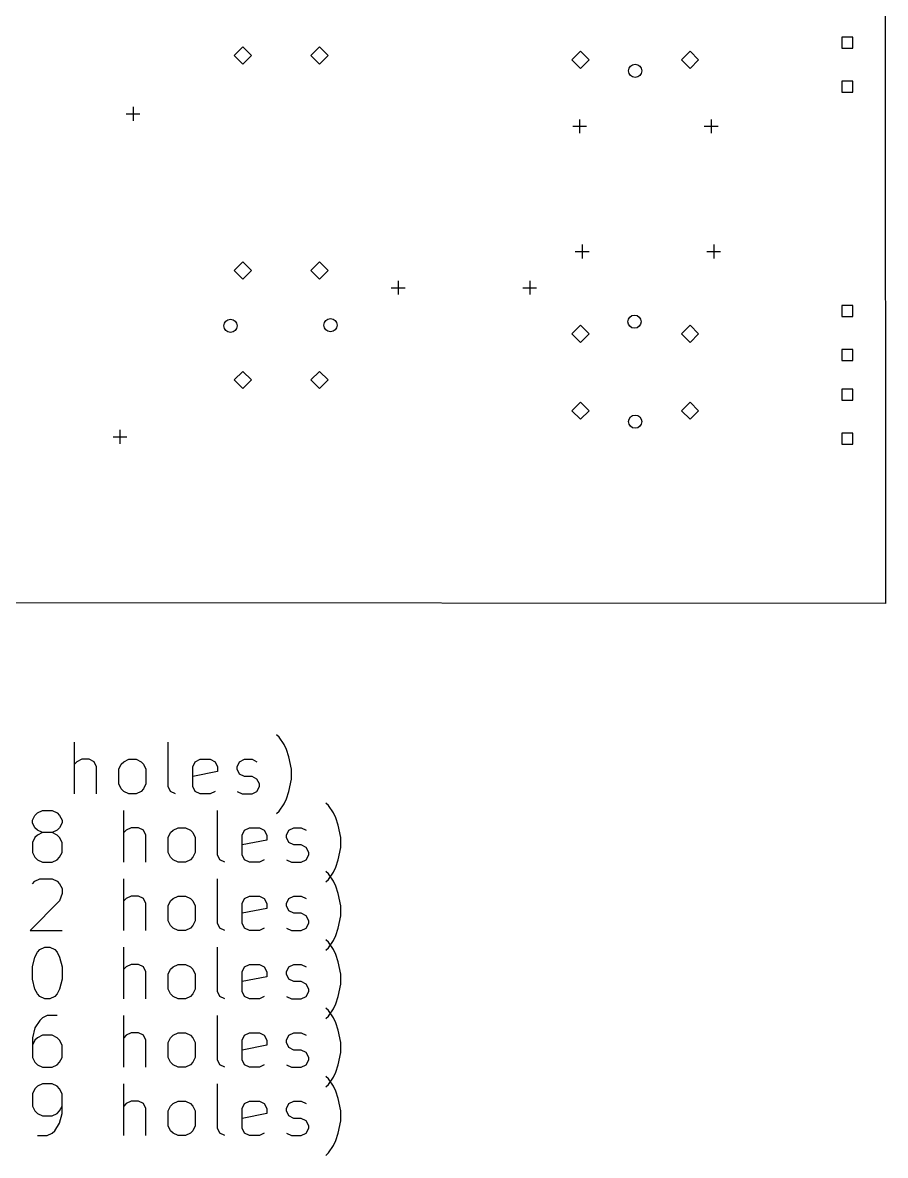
# Model space of a CAD drawing. Extents: x 67 to 169, y -180 to -48.
# Drawn here: x 118.7 to 168.7, y -180.2 to -114.6 of the extents above; entities that cross this region are included whole.
import ezdxf

# ---------------------------------------------------------------- set-up
doc = ezdxf.new("R2010")
doc.units = 0
doc.layers.add('BLACK', color=7, linetype='CONTINUOUS')

msp = doc.modelspace()

# ---------------------------------------------------------------- linework, layer by layer
at = {"layer": 'BLACK', "linetype": 'CONTINUOUS'}
for p, q in [((168.67, -48.1), (168.7, -148.2)), ((166.818, -115.402), (166.182, -115.402)), ((166.182, -115.402), (166.182, -116.038)), ((166.818, -116.038), (166.818, -115.402)), ((131.477, -115.959), (130.977, -116.459)), ((131.977, -116.459), (131.477, -115.959)), ((135.922, -115.959), (135.422, -116.459)), ((136.422, -116.459), (135.922, -115.959)), ((166.182, -116.038), (166.818, -116.038)), ((130.977, -116.459), (131.477, -116.959)), ((131.477, -116.959), (131.977, -116.459)), ((135.422, -116.459), (135.922, -116.959)), ((135.922, -116.959), (136.422, -116.459)), ((151.035, -116.213), (150.535, -116.713)), ((150.535, -116.713), (151.035, -117.213)), ((151.535, -116.713), (151.035, -116.213)), ((151.035, -117.213), (151.535, -116.713)), ((157.385, -116.213), (156.885, -116.713)), ((156.885, -116.713), (157.385, -117.213)), ((157.885, -116.713), (157.385, -116.213)), ((157.385, -117.213), (157.885, -116.713)), ((166.818, -117.942), (166.182, -117.942)), ((166.182, -117.942), (166.182, -118.578)), ((166.818, -118.578), (166.818, -117.942)), ((166.182, -118.578), (166.818, -118.578)), ((124.72, -119.84), (125.52, -119.84)), ((125.12, -119.44), (125.12, -120.24)), ((150.59, -120.56), (151.39, -120.56)), ((150.99, -120.16), (150.99, -120.96)), ((158.21, -120.56), (159.01, -120.56)), ((158.61, -120.16), (158.61, -120.96)), ((150.74, -127.81), (151.54, -127.81)), ((151.14, -127.41), (151.14, -128.21)), ((158.36, -127.81), (159.16, -127.81)), ((158.76, -127.41), (158.76, -128.21)), ((131.477, -128.405), (130.977, -128.905)), ((131.977, -128.905), (131.477, -128.405)), ((135.922, -128.405), (135.422, -128.905)), ((136.422, -128.905), (135.922, -128.405)), ((130.977, -128.905), (131.477, -129.405)), ((131.477, -129.405), (131.977, -128.905)), ((135.422, -128.905), (135.922, -129.405)), ((135.922, -129.405), (136.422, -128.905)), ((140.08, -129.91), (140.88, -129.91)), ((140.48, -129.51), (140.48, -130.31)), ((147.7, -129.91), (148.5, -129.91)), ((148.1, -129.51), (148.1, -130.31)), ((166.818, -130.942), (166.182, -130.942)), ((166.182, -130.942), (166.182, -131.578)), ((166.818, -131.578), (166.818, -130.942)), ((166.182, -131.578), (166.818, -131.578)), ((151.035, -132.088), (150.535, -132.588)), ((151.535, -132.588), (151.035, -132.088)), ((157.385, -132.088), (156.885, -132.588)), ((157.885, -132.588), (157.385, -132.088)), ((150.535, -132.588), (151.035, -133.088)), ((151.035, -133.088), (151.535, -132.588)), ((156.885, -132.588), (157.385, -133.088)), ((157.385, -133.088), (157.885, -132.588)), ((166.818, -133.482), (166.182, -133.482)), ((166.182, -133.482), (166.182, -134.118)), ((166.818, -134.118), (166.818, -133.482)), ((166.182, -134.118), (166.818, -134.118)), ((131.477, -134.755), (130.977, -135.255)), ((131.977, -135.255), (131.477, -134.755)), ((135.922, -134.755), (135.422, -135.255)), ((136.422, -135.255), (135.922, -134.755)), ((130.977, -135.255), (131.477, -135.755)), ((131.477, -135.755), (131.977, -135.255)), ((135.422, -135.255), (135.922, -135.755)), ((135.922, -135.755), (136.422, -135.255)), ((166.818, -135.792), (166.182, -135.792)), ((166.182, -135.792), (166.182, -136.428)), ((166.818, -136.428), (166.818, -135.792)), ((166.182, -136.428), (166.818, -136.428)), ((151.035, -136.533), (150.535, -137.033)), ((150.535, -137.033), (151.035, -137.533)), ((151.535, -137.033), (151.035, -136.533)), ((151.035, -137.533), (151.535, -137.033)), ((157.385, -136.533), (156.885, -137.033)), ((156.885, -137.033), (157.385, -137.533)), ((157.885, -137.033), (157.385, -136.533)), ((157.385, -137.533), (157.885, -137.033)), ((124.36, -138.15), (124.36, -138.95)), ((166.818, -138.332), (166.182, -138.332)), ((166.182, -138.332), (166.182, -138.968)), ((166.818, -138.968), (166.818, -138.332)), ((123.96, -138.55), (124.76, -138.55)), ((166.182, -138.968), (166.818, -138.968)), ((168.7, -148.2), (79.93, -148.13)), ((133.582, -155.946), (133.439, -155.804)), ((133.868, -156.375), (133.582, -155.946)), ((121.725, -159.232), (121.725, -156.232)), ((127.154, -158.804), (127.154, -156.232)), ((134.011, -156.661), (133.868, -156.375)), ((134.154, -157.089), (134.011, -156.661)), ((121.868, -157.375), (121.725, -157.518)), ((122.154, -157.232), (121.868, -157.375)), ((122.582, -157.232), (122.154, -157.232)), ((122.868, -157.375), (122.582, -157.232)), ((123.011, -157.661), (122.868, -157.375)), ((124.439, -157.518), (124.582, -157.375)), ((124.582, -157.375), (124.868, -157.232)), ((124.868, -157.232), (125.296, -157.232)), ((125.296, -157.232), (125.582, -157.375)), ((125.582, -157.375), (125.725, -157.518)), ((128.582, -157.661), (128.725, -157.375)), ((128.725, -157.375), (129.011, -157.232)), ((129.011, -157.232), (129.582, -157.232)), ((129.582, -157.232), (129.868, -157.375)), ((129.868, -157.375), (130.011, -157.661)), ((131.154, -157.661), (131.296, -157.375)), ((131.296, -157.375), (131.582, -157.232)), ((131.582, -157.232), (132.011, -157.232)), ((132.011, -157.232), (132.296, -157.375)), ((134.296, -157.804), (134.154, -157.089)), ((123.011, -159.232), (123.011, -157.661)), ((124.296, -157.804), (124.439, -157.518)), ((124.296, -158.661), (124.296, -157.804)), ((125.725, -157.518), (125.868, -157.804)), ((125.868, -157.804), (125.868, -158.661)), ((128.582, -158.804), (128.582, -157.661)), ((130.011, -157.946), (128.582, -158.232)), ((130.011, -157.661), (130.011, -157.946)), ((131.154, -157.804), (131.154, -157.661)), ((131.296, -158.089), (131.154, -157.804)), ((131.582, -158.232), (131.296, -158.089)), ((134.296, -158.375), (134.296, -157.804)), ((124.439, -158.946), (124.296, -158.661)), ((125.868, -158.661), (125.725, -158.946)), ((127.296, -159.089), (127.154, -158.804)), ((128.725, -159.089), (128.582, -158.804)), ((132.011, -158.232), (131.582, -158.232)), ((132.296, -158.375), (132.011, -158.232)), ((132.439, -158.661), (132.296, -158.375)), ((132.296, -159.089), (132.439, -158.804)), ((132.439, -158.804), (132.439, -158.661)), ((134.154, -159.089), (134.296, -158.375)), ((124.582, -159.089), (124.439, -158.946)), ((124.868, -159.232), (124.582, -159.089)), ((125.296, -159.232), (124.868, -159.232)), ((125.582, -159.089), (125.296, -159.232)), ((125.725, -158.946), (125.582, -159.089)), ((127.582, -159.232), (127.296, -159.089)), ((129.011, -159.232), (128.725, -159.089)), ((129.582, -159.232), (129.011, -159.232)), ((129.868, -159.089), (129.582, -159.232)), ((131.154, -159.089), (131.439, -159.232)), ((131.439, -159.232), (132.011, -159.232)), ((132.011, -159.232), (132.296, -159.089)), ((134.011, -159.518), (134.154, -159.089)), ((133.582, -160.232), (133.868, -159.804)), ((133.868, -159.804), (134.011, -159.518)), ((136.439, -159.906), (136.296, -159.764)), ((136.725, -160.335), (136.439, -159.906)), ((119.296, -160.764), (119.439, -160.478)), ((119.296, -160.906), (119.296, -160.764)), ((119.439, -160.478), (119.582, -160.335)), ((119.582, -160.335), (119.868, -160.192)), ((119.868, -160.192), (120.439, -160.192)), ((120.439, -160.192), (120.725, -160.335)), ((120.725, -160.335), (120.868, -160.478)), ((120.868, -160.478), (121.011, -160.764)), ((121.011, -160.764), (121.011, -160.906)), ((124.582, -163.192), (124.582, -160.192)), ((130.011, -162.764), (130.011, -160.192)), ((133.439, -160.375), (133.582, -160.232)), ((136.868, -160.621), (136.725, -160.335)), ((137.011, -161.049), (136.868, -160.621)), ((119.439, -161.192), (119.296, -160.906)), ((119.582, -161.335), (119.439, -161.192)), ((119.868, -161.478), (119.582, -161.335)), ((120.725, -161.335), (120.439, -161.478)), ((120.868, -161.192), (120.725, -161.335)), ((121.011, -160.906), (120.868, -161.192)), ((124.725, -161.335), (124.582, -161.478)), ((125.011, -161.192), (124.725, -161.335)), ((125.439, -161.192), (125.011, -161.192)), ((125.725, -161.335), (125.439, -161.192)), ((125.868, -161.621), (125.725, -161.335)), ((127.296, -161.478), (127.439, -161.335)), ((127.439, -161.335), (127.725, -161.192)), ((127.725, -161.192), (128.154, -161.192)), ((128.154, -161.192), (128.439, -161.335)), ((128.439, -161.335), (128.582, -161.478)), ((131.439, -161.621), (131.582, -161.335)), ((131.582, -161.335), (131.868, -161.192)), ((131.868, -161.192), (132.439, -161.192)), ((132.439, -161.192), (132.725, -161.335)), ((132.725, -161.335), (132.868, -161.621)), ((134.011, -161.621), (134.154, -161.335)), ((134.154, -161.335), (134.439, -161.192)), ((134.439, -161.192), (134.868, -161.192)), ((134.868, -161.192), (135.154, -161.335)), ((137.154, -161.764), (137.011, -161.049)), ((119.439, -161.764), (119.296, -162.049)), ((119.296, -162.049), (119.296, -162.621)), ((119.582, -161.621), (119.439, -161.764)), ((119.868, -161.478), (119.582, -161.621)), ((120.439, -161.478), (119.868, -161.478)), ((120.725, -161.621), (120.439, -161.478)), ((120.868, -161.764), (120.725, -161.621)), ((121.011, -162.049), (120.868, -161.764)), ((121.011, -162.621), (121.011, -162.049)), ((125.868, -163.192), (125.868, -161.621)), ((127.154, -161.764), (127.296, -161.478)), ((127.154, -162.621), (127.154, -161.764)), ((128.582, -161.478), (128.725, -161.764)), ((128.725, -161.764), (128.725, -162.621)), ((131.439, -162.764), (131.439, -161.621)), ((132.868, -161.906), (131.439, -162.192)), ((132.868, -161.621), (132.868, -161.906)), ((134.011, -161.764), (134.011, -161.621)), ((134.154, -162.049), (134.011, -161.764)), ((134.439, -162.192), (134.154, -162.049)), ((137.154, -162.335), (137.154, -161.764)), ((119.296, -162.621), (119.439, -162.906)), ((120.868, -162.906), (121.011, -162.621)), ((127.296, -162.906), (127.154, -162.621)), ((128.725, -162.621), (128.582, -162.906)), ((134.868, -162.192), (134.439, -162.192)), ((135.154, -162.335), (134.868, -162.192)), ((135.296, -162.621), (135.154, -162.335)), ((135.296, -162.764), (135.296, -162.621)), ((137.011, -163.049), (137.154, -162.335)), ((119.439, -162.906), (119.582, -163.049)), ((119.582, -163.049), (119.868, -163.192)), ((119.868, -163.192), (120.439, -163.192)), ((120.439, -163.192), (120.725, -163.049)), ((120.725, -163.049), (120.868, -162.906)), ((127.439, -163.049), (127.296, -162.906)), ((127.725, -163.192), (127.439, -163.049)), ((128.154, -163.192), (127.725, -163.192)), ((128.439, -163.049), (128.154, -163.192)), ((128.582, -162.906), (128.439, -163.049)), ((130.154, -163.049), (130.011, -162.764)), ((130.439, -163.192), (130.154, -163.049)), ((131.582, -163.049), (131.439, -162.764)), ((131.868, -163.192), (131.582, -163.049)), ((132.439, -163.192), (131.868, -163.192)), ((132.725, -163.049), (132.439, -163.192)), ((134.011, -163.049), (134.296, -163.192)), ((134.296, -163.192), (134.868, -163.192)), ((134.868, -163.192), (135.154, -163.049)), ((135.154, -163.049), (135.296, -162.764)), ((136.868, -163.478), (137.011, -163.049)), ((136.439, -163.866), (136.296, -163.724)), ((136.439, -164.192), (136.725, -163.764)), ((136.725, -164.295), (136.439, -163.866)), ((136.725, -163.764), (136.868, -163.478)), ((119.296, -164.438), (119.439, -164.295)), ((119.439, -164.295), (119.725, -164.152)), ((119.725, -164.152), (120.439, -164.152)), ((120.439, -164.152), (120.725, -164.295)), ((120.725, -164.295), (120.868, -164.438)), ((120.868, -164.438), (121.011, -164.724)), ((124.582, -167.152), (124.582, -164.152)), ((130.011, -166.724), (130.011, -164.152)), ((136.296, -164.335), (136.439, -164.192)), ((136.868, -164.581), (136.725, -164.295)), ((137.011, -165.009), (136.868, -164.581)), ((121.011, -165.009), (120.868, -165.438)), ((121.011, -164.724), (121.011, -165.009)), ((124.725, -165.295), (124.582, -165.438)), ((125.011, -165.152), (124.725, -165.295)), ((125.439, -165.152), (125.011, -165.152)), ((125.725, -165.295), (125.439, -165.152)), ((125.868, -165.581), (125.725, -165.295)), ((127.296, -165.438), (127.439, -165.295)), ((127.439, -165.295), (127.725, -165.152)), ((127.725, -165.152), (128.154, -165.152)), ((128.154, -165.152), (128.439, -165.295)), ((128.439, -165.295), (128.582, -165.438)), ((131.439, -165.581), (131.582, -165.295)), ((131.582, -165.295), (131.868, -165.152)), ((131.868, -165.152), (132.439, -165.152)), ((132.439, -165.152), (132.725, -165.295)), ((132.725, -165.295), (132.868, -165.581)), ((134.011, -165.581), (134.154, -165.295)), ((134.154, -165.295), (134.439, -165.152)), ((134.439, -165.152), (134.868, -165.152)), ((134.868, -165.152), (135.154, -165.295)), ((137.154, -165.724), (137.011, -165.009)), ((120.868, -165.438), (119.154, -167.152)), ((125.868, -167.152), (125.868, -165.581)), ((127.154, -165.724), (127.296, -165.438)), ((127.154, -166.581), (127.154, -165.724)), ((128.582, -165.438), (128.725, -165.724)), ((128.725, -165.724), (128.725, -166.581)), ((131.439, -166.724), (131.439, -165.581)), ((132.868, -165.866), (131.439, -166.152)), ((132.868, -165.581), (132.868, -165.866)), ((134.011, -165.724), (134.011, -165.581)), ((134.154, -166.009), (134.011, -165.724)), ((134.439, -166.152), (134.154, -166.009)), ((137.154, -166.295), (137.154, -165.724)), ((127.296, -166.866), (127.154, -166.581)), ((128.725, -166.581), (128.582, -166.866)), ((134.868, -166.152), (134.439, -166.152)), ((135.154, -166.295), (134.868, -166.152)), ((135.296, -166.581), (135.154, -166.295)), ((135.296, -166.724), (135.296, -166.581)), ((137.011, -167.009), (137.154, -166.295)), ((119.154, -167.152), (121.011, -167.152)), ((127.439, -167.009), (127.296, -166.866)), ((127.725, -167.152), (127.439, -167.009)), ((128.154, -167.152), (127.725, -167.152)), ((128.439, -167.009), (128.154, -167.152)), ((128.582, -166.866), (128.439, -167.009)), ((130.154, -167.009), (130.011, -166.724)), ((130.439, -167.152), (130.154, -167.009)), ((131.582, -167.009), (131.439, -166.724)), ((131.868, -167.152), (131.582, -167.009)), ((132.439, -167.152), (131.868, -167.152)), ((132.725, -167.009), (132.439, -167.152)), ((134.011, -167.009), (134.296, -167.152)), ((134.296, -167.152), (134.868, -167.152)), ((134.868, -167.152), (135.154, -167.009)), ((135.154, -167.009), (135.296, -166.724)), ((136.868, -167.438), (137.011, -167.009)), ((136.439, -167.826), (136.296, -167.684)), ((136.439, -168.152), (136.725, -167.724)), ((136.725, -168.255), (136.439, -167.826)), ((136.725, -167.724), (136.868, -167.438)), ((119.439, -168.684), (119.582, -168.398)), ((119.582, -168.398), (119.725, -168.255)), ((119.725, -168.255), (120.011, -168.112)), ((120.011, -168.112), (120.296, -168.112)), ((120.296, -168.112), (120.582, -168.255)), ((120.582, -168.255), (120.725, -168.398)), ((120.725, -168.398), (120.868, -168.684)), ((124.582, -171.112), (124.582, -168.112)), ((130.011, -170.684), (130.011, -168.112)), ((136.296, -168.295), (136.439, -168.152)), ((136.868, -168.541), (136.725, -168.255)), ((137.011, -168.969), (136.868, -168.541)), ((119.296, -169.255), (119.439, -168.684)), ((119.296, -169.969), (119.296, -169.255)), ((120.868, -168.684), (121.011, -169.255)), ((121.011, -169.255), (121.011, -169.969)), ((124.725, -169.255), (124.582, -169.398)), ((125.011, -169.112), (124.725, -169.255)), ((125.439, -169.112), (125.011, -169.112)), ((125.725, -169.255), (125.439, -169.112)), ((125.868, -169.541), (125.725, -169.255)), ((127.296, -169.398), (127.439, -169.255)), ((127.439, -169.255), (127.725, -169.112)), ((127.725, -169.112), (128.154, -169.112)), ((128.154, -169.112), (128.439, -169.255)), ((128.439, -169.255), (128.582, -169.398)), ((131.439, -169.541), (131.582, -169.255)), ((131.582, -169.255), (131.868, -169.112)), ((131.868, -169.112), (132.439, -169.112)), ((132.439, -169.112), (132.725, -169.255)), ((132.725, -169.255), (132.868, -169.541)), ((134.011, -169.541), (134.154, -169.255)), ((134.154, -169.255), (134.439, -169.112)), ((134.439, -169.112), (134.868, -169.112)), ((134.868, -169.112), (135.154, -169.255)), ((137.154, -169.684), (137.011, -168.969)), ((125.868, -171.112), (125.868, -169.541)), ((127.154, -169.684), (127.296, -169.398)), ((127.154, -170.541), (127.154, -169.684)), ((128.582, -169.398), (128.725, -169.684)), ((128.725, -169.684), (128.725, -170.541)), ((131.439, -170.684), (131.439, -169.541)), ((132.868, -169.826), (131.439, -170.112)), ((132.868, -169.541), (132.868, -169.826)), ((134.011, -169.684), (134.011, -169.541)), ((134.154, -169.969), (134.011, -169.684)), ((137.154, -170.255), (137.154, -169.684)), ((119.439, -170.541), (119.296, -169.969)), ((119.582, -170.826), (119.439, -170.541)), ((120.868, -170.541), (120.725, -170.826)), ((121.011, -169.969), (120.868, -170.541)), ((127.296, -170.826), (127.154, -170.541)), ((128.725, -170.541), (128.582, -170.826)), ((134.439, -170.112), (134.154, -169.969)), ((134.868, -170.112), (134.439, -170.112)), ((135.154, -170.255), (134.868, -170.112)), ((135.296, -170.541), (135.154, -170.255)), ((135.296, -170.684), (135.296, -170.541)), ((137.011, -170.969), (137.154, -170.255)), ((119.725, -170.969), (119.582, -170.826)), ((120.011, -171.112), (119.725, -170.969)), ((120.296, -171.112), (120.011, -171.112)), ((120.582, -170.969), (120.296, -171.112)), ((120.725, -170.826), (120.582, -170.969)), ((127.439, -170.969), (127.296, -170.826)), ((127.725, -171.112), (127.439, -170.969)), ((128.154, -171.112), (127.725, -171.112)), ((128.439, -170.969), (128.154, -171.112)), ((128.582, -170.826), (128.439, -170.969)), ((130.154, -170.969), (130.011, -170.684)), ((130.439, -171.112), (130.154, -170.969)), ((131.582, -170.969), (131.439, -170.684)), ((131.868, -171.112), (131.582, -170.969)), ((132.439, -171.112), (131.868, -171.112)), ((132.725, -170.969), (132.439, -171.112)), ((134.011, -170.969), (134.296, -171.112)), ((134.296, -171.112), (134.868, -171.112)), ((134.868, -171.112), (135.154, -170.969)), ((135.154, -170.969), (135.296, -170.684)), ((136.868, -171.398), (137.011, -170.969)), ((136.439, -171.786), (136.296, -171.644)), ((136.439, -172.112), (136.725, -171.684)), ((136.725, -172.215), (136.439, -171.786)), ((136.725, -171.684), (136.868, -171.398)), ((119.725, -172.358), (119.439, -172.786)), ((119.868, -172.215), (119.725, -172.358)), ((120.154, -172.072), (119.868, -172.215)), ((120.725, -172.072), (120.154, -172.072)), ((124.582, -175.072), (124.582, -172.072)), ((130.011, -174.644), (130.011, -172.072)), ((136.296, -172.255), (136.439, -172.112)), ((136.868, -172.501), (136.725, -172.215)), ((137.011, -172.929), (136.868, -172.501)), ((119.439, -172.786), (119.296, -173.358)), ((119.868, -173.215), (119.582, -173.358)), ((120.439, -173.215), (119.868, -173.215)), ((120.725, -173.358), (120.439, -173.215)), ((124.725, -173.215), (124.582, -173.358)), ((125.011, -173.072), (124.725, -173.215)), ((125.439, -173.072), (125.011, -173.072)), ((125.725, -173.215), (125.439, -173.072)), ((125.868, -173.501), (125.725, -173.215)), ((127.296, -173.358), (127.439, -173.215)), ((127.439, -173.215), (127.725, -173.072)), ((127.725, -173.072), (128.154, -173.072)), ((128.154, -173.072), (128.439, -173.215)), ((128.439, -173.215), (128.582, -173.358)), ((131.439, -173.501), (131.582, -173.215)), ((131.582, -173.215), (131.868, -173.072)), ((131.868, -173.072), (132.439, -173.072)), ((132.439, -173.072), (132.725, -173.215)), ((132.725, -173.215), (132.868, -173.501)), ((134.011, -173.501), (134.154, -173.215)), ((134.154, -173.215), (134.439, -173.072)), ((134.439, -173.072), (134.868, -173.072)), ((134.868, -173.072), (135.154, -173.215)), ((137.154, -173.644), (137.011, -172.929)), ((119.296, -173.358), (119.296, -174.501)), ((119.439, -173.501), (119.296, -173.786)), ((119.582, -173.358), (119.439, -173.501)), ((120.868, -173.501), (120.725, -173.358)), ((121.011, -173.786), (120.868, -173.501)), ((121.011, -174.501), (121.011, -173.786)), ((125.868, -175.072), (125.868, -173.501)), ((127.154, -173.644), (127.296, -173.358)), ((127.154, -174.501), (127.154, -173.644)), ((128.582, -173.358), (128.725, -173.644)), ((128.725, -173.644), (128.725, -174.501)), ((131.439, -174.644), (131.439, -173.501)), ((132.868, -173.786), (131.439, -174.072)), ((132.868, -173.501), (132.868, -173.786)), ((134.011, -173.644), (134.011, -173.501)), ((134.154, -173.929), (134.011, -173.644)), ((137.154, -174.215), (137.154, -173.644)), ((119.296, -174.501), (119.439, -174.786)), ((120.868, -174.786), (121.011, -174.501)), ((127.296, -174.786), (127.154, -174.501)), ((128.725, -174.501), (128.582, -174.786)), ((134.439, -174.072), (134.154, -173.929)), ((134.868, -174.072), (134.439, -174.072)), ((135.154, -174.215), (134.868, -174.072)), ((135.296, -174.501), (135.154, -174.215)), ((135.296, -174.644), (135.296, -174.501)), ((137.011, -174.929), (137.154, -174.215)), ((119.439, -174.786), (119.582, -174.929)), ((119.582, -174.929), (119.868, -175.072)), ((119.868, -175.072), (120.439, -175.072)), ((120.439, -175.072), (120.725, -174.929)), ((120.725, -174.929), (120.868, -174.786)), ((127.439, -174.929), (127.296, -174.786)), ((127.725, -175.072), (127.439, -174.929)), ((128.154, -175.072), (127.725, -175.072)), ((128.439, -174.929), (128.154, -175.072)), ((128.582, -174.786), (128.439, -174.929)), ((130.154, -174.929), (130.011, -174.644)), ((130.439, -175.072), (130.154, -174.929)), ((131.582, -174.929), (131.439, -174.644)), ((131.868, -175.072), (131.582, -174.929)), ((132.439, -175.072), (131.868, -175.072)), ((132.725, -174.929), (132.439, -175.072)), ((134.011, -174.929), (134.296, -175.072)), ((134.296, -175.072), (134.868, -175.072)), ((134.868, -175.072), (135.154, -174.929)), ((135.154, -174.929), (135.296, -174.644)), ((136.868, -175.358), (137.011, -174.929)), ((136.439, -175.746), (136.296, -175.604)), ((136.439, -176.072), (136.725, -175.644)), ((136.725, -176.175), (136.439, -175.746)), ((136.725, -175.644), (136.868, -175.358)), ((119.439, -176.318), (119.296, -176.604)), ((119.582, -176.175), (119.439, -176.318)), ((119.868, -176.032), (119.582, -176.175)), ((120.439, -176.032), (119.868, -176.032)), ((120.725, -176.175), (120.439, -176.032)), ((120.868, -176.318), (120.725, -176.175)), ((121.011, -176.604), (120.868, -176.318)), ((124.582, -179.032), (124.582, -176.032)), ((130.011, -178.604), (130.011, -176.032)), ((136.296, -176.215), (136.439, -176.072)), ((136.868, -176.461), (136.725, -176.175)), ((137.011, -176.889), (136.868, -176.461)), ((119.296, -176.604), (119.296, -177.318)), ((121.011, -177.746), (121.011, -176.604)), ((124.725, -177.175), (124.582, -177.318)), ((125.011, -177.032), (124.725, -177.175)), ((125.439, -177.032), (125.011, -177.032)), ((125.725, -177.175), (125.439, -177.032)), ((125.868, -177.461), (125.725, -177.175)), ((127.296, -177.318), (127.439, -177.175)), ((127.439, -177.175), (127.725, -177.032)), ((127.725, -177.032), (128.154, -177.032)), ((128.154, -177.032), (128.439, -177.175)), ((128.439, -177.175), (128.582, -177.318)), ((131.439, -177.461), (131.582, -177.175)), ((131.582, -177.175), (131.868, -177.032)), ((131.868, -177.032), (132.439, -177.032)), ((132.439, -177.032), (132.725, -177.175)), ((132.725, -177.175), (132.868, -177.461)), ((134.011, -177.461), (134.154, -177.175)), ((134.154, -177.175), (134.439, -177.032)), ((134.439, -177.032), (134.868, -177.032)), ((134.868, -177.032), (135.154, -177.175)), ((137.154, -177.604), (137.011, -176.889)), ((119.296, -177.318), (119.439, -177.604)), ((119.439, -177.604), (119.582, -177.746)), ((119.582, -177.746), (119.868, -177.889)), ((120.439, -177.889), (120.725, -177.746)), ((120.725, -177.746), (120.868, -177.604)), ((120.868, -177.604), (121.011, -177.318)), ((120.868, -178.318), (121.011, -177.746)), ((125.868, -179.032), (125.868, -177.461)), ((127.154, -177.604), (127.296, -177.318)), ((127.154, -178.461), (127.154, -177.604)), ((128.582, -177.318), (128.725, -177.604)), ((128.725, -177.604), (128.725, -178.461)), ((131.439, -178.604), (131.439, -177.461)), ((132.868, -177.746), (131.439, -178.032)), ((132.868, -177.461), (132.868, -177.746)), ((134.011, -177.604), (134.011, -177.461)), ((134.154, -177.889), (134.011, -177.604)), ((137.154, -178.175), (137.154, -177.604)), ((119.868, -177.889), (120.439, -177.889)), ((120.582, -178.746), (120.868, -178.318)), ((127.296, -178.746), (127.154, -178.461)), ((128.725, -178.461), (128.582, -178.746)), ((134.439, -178.032), (134.154, -177.889)), ((134.868, -178.032), (134.439, -178.032)), ((135.154, -178.175), (134.868, -178.032)), ((135.296, -178.461), (135.154, -178.175)), ((135.296, -178.604), (135.296, -178.461)), ((137.011, -178.889), (137.154, -178.175)), ((119.582, -179.032), (120.154, -179.032)), ((120.154, -179.032), (120.439, -178.889)), ((120.439, -178.889), (120.582, -178.746)), ((127.439, -178.889), (127.296, -178.746)), ((127.725, -179.032), (127.439, -178.889)), ((128.154, -179.032), (127.725, -179.032)), ((128.439, -178.889), (128.154, -179.032)), ((128.582, -178.746), (128.439, -178.889)), ((130.154, -178.889), (130.011, -178.604)), ((130.439, -179.032), (130.154, -178.889)), ((131.582, -178.889), (131.439, -178.604)), ((131.868, -179.032), (131.582, -178.889)), ((132.439, -179.032), (131.868, -179.032)), ((132.725, -178.889), (132.439, -179.032)), ((134.011, -178.889), (134.296, -179.032)), ((134.296, -179.032), (134.868, -179.032)), ((134.868, -179.032), (135.154, -178.889)), ((135.154, -178.889), (135.296, -178.604)), ((136.868, -179.318), (137.011, -178.889)), ((136.439, -180.032), (136.725, -179.604)), ((136.725, -179.604), (136.868, -179.318)), ((136.296, -180.175), (136.439, -180.032))]:
    msp.add_line(p, q, dxfattribs=at)
at = {"layer": 'BLACK'}
for centre in [(154.21, -117.348), (130.766, -132.12), (136.557, -132.08), (154.17, -131.877), (154.21, -137.668)]:
    msp.add_circle(centre, 0.381, dxfattribs=at)

doc.saveas('drawing.dxf')
